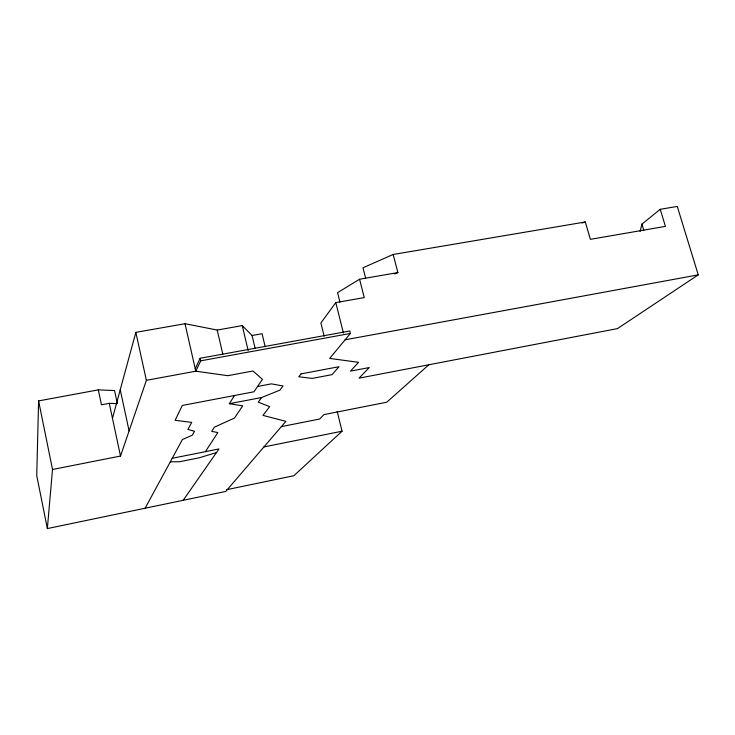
<?xml version="1.0" encoding="UTF-8"?>
<svg xmlns="http://www.w3.org/2000/svg" width="735" height="735" viewBox="0 0 735 735"><rect width="100%" height="100%" fill="white"/><g stroke="black" fill="none" stroke-linecap="round" stroke-linejoin="round"><path stroke-width="1.1" d="M117.26 403.166L114.559 390.551L98.297 389.872L38.597 400.906L36.75 475.655L47.352 528.575L225.783 491.43L285.897 421.339L262.955 415.385L269.635 406.666L258.261 402.146L261.587 397.516L279.906 390.147L283.058 385.976L271.399 383.854L257.581 386.472M47.352 528.575L52.516 469.49L38.597 400.906M640.102 231.442L641.94 224.111L660.232 209.31L677.275 206.425L698.25 274.862L617.474 328.6L359.066 378.148L369.264 367.555L350.457 371.138L358.561 362.318L329.675 358.423L350.375 333.46L349.75 330.989L200.141 358.276L195.234 368.722M112.464 418.316L135.846 332.349L185.009 323.722L217.22 330.052L242.265 325.596L252.077 335.509L255.174 348.574M52.516 469.49L120.512 456.049L146.384 380.326L135.846 332.349M200.141 358.276L200.728 360.83L195.795 371.203L146.384 380.326M145.107 508.225L182.399 439.548L192.285 435.193L194.527 431.27L187.894 429.415L191.706 422.395L175.123 420.301L182.298 405.454L253.942 391.801L262.459 379.333L252.969 370.991L227.804 375.686L195.795 371.203L185.009 323.722M205.368 451.667L217.854 432.566L211.717 431.381L214.363 427.173L234.474 418.05L242.734 405.849L229.32 403.708L234.483 395.513M183.18 500.296L219.002 448.947L172.21 458.3M660.232 209.31L665.414 226.371L590.398 239.334L585.326 221.979L393.151 254.475L397.883 272.593L359.58 279.217L364.266 297.592L335.794 302.609L320.892 322.95L324.172 336.207M337.181 411.407L342.069 431.206L293.89 475.72L226.573 489.712M428.845 364.762L386.739 402.22L323.914 414.623L319.679 419.023L281.376 426.612M359.58 279.217L337.567 292.668L339.956 302.195M393.151 254.475L362.989 267.779L365.681 278.289M394.75 273.944L397.883 272.593M216.467 452.567L199.258 457.786L179.652 461.727L170.299 461.828M582.092 222.944L585.326 221.979M263.874 446.944L342.069 431.206M229.32 403.708L261.587 397.516M117.012 403.598L109.276 403.34L101.458 404.81L98.297 389.872M345.11 339.809L698.25 274.862M200.728 360.83L350.375 333.46M252.077 335.509L262.064 333.708L265.17 346.745M641.94 224.111L643.814 230.34M335.794 302.609L343.41 333.029M242.265 325.596L248.191 350.751M217.22 330.052L222.824 354.233M120.237 389.734L129.103 430.903M109.276 403.34L120.512 456.049M301.028 373.885L298.768 376.761L312.145 378.415L332.045 374.639L338.973 366.719L301.028 373.885"/></g></svg>
